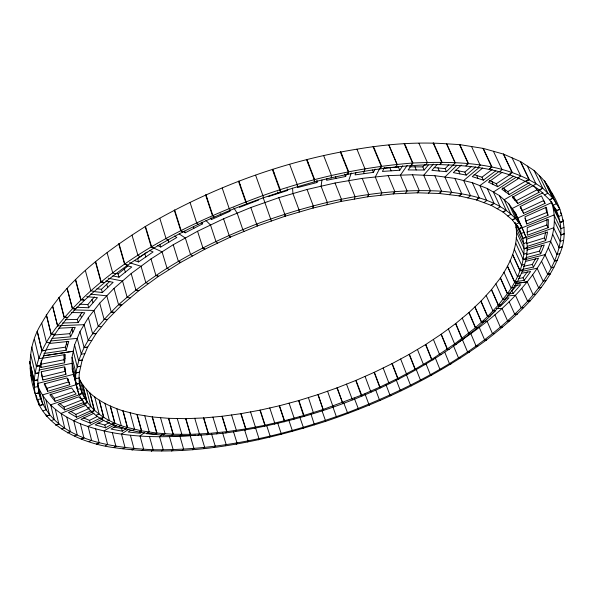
<?xml version="1.0" encoding="UTF-8"?>
<svg xmlns="http://www.w3.org/2000/svg" width="594" height="594" viewBox="0 0 594 594"><rect width="100%" height="100%" fill="white"/><g stroke="black" fill="none" stroke-linecap="round" stroke-linejoin="round"><path stroke-width="0.89" d="M548.158 227.717L548.366 219.349L527.234 227.673L527.324 235.224L548.158 227.717L546.859 225.007L546.992 219.127M42.285 358.279L65.325 354.551L64.635 362.808L40.986 367.448L41.32 360.224M79.351 378.786C87.526 395.968 105.791 405.242 123.084 410.899L136.932 414.449L152.42 416.958L168.726 418.332L185.9 418.651L203.779 417.953L222.223 416.268L240.808 413.691L259.949 410.179L279.536 405.732L298.886 400.519L318.161 394.527L337.244 387.8L355.754 380.472L374.383 372.267L392.218 363.55L409.147 354.403L425.794 344.453L441.297 334.17L455.561 323.626L469.06 312.422L480.873 301.247L491.409 289.709L500.334 278.044C511.152 262.051 519.899 242.307 515.228 222.676M64.635 362.808L63.87 359.756L64.345 353.965M495.879 283.843L502.821 299.413L507.343 293.703C521.525 274.673 531.058 247.587 517.463 225.638M297.408 185.833L297.475 187.593L316.936 182.521L317.129 180.695M79.455 372.327L80.784 366.246L77.242 366.802C69.765 392.018 89.145 416.075 112.125 424.272C148.188 438.327 187.986 437.102 225.824 432.922C308.041 421.599 388.498 392.055 456.496 344.126L454.633 343.956L431.808 359.355L415.258 369.112L397.935 378.356L379.707 387.169L361.211 395.262L323.374 409.385L303.994 415.436L284.541 420.73L264.857 425.282L245.626 428.92L226.967 431.645L208.457 433.486L190.511 434.37L173.047 434.244L156.712 433.063L141.417 430.813L127.547 427.509C102.443 421.406 75.579 401.076 79.455 372.327L75.935 372.891L72.023 357.447L74.569 344.951L79.982 331.63L88.358 317.634L99.71 303.148L114.011 288.38L131.163 273.544L150.987 258.91L173.225 244.728L197.55 231.266L223.559 218.785L250.817 207.521L278.824 197.691L307.061 189.479L335.031 183.004L362.229 178.378L388.186 175.624L412.496 174.747L434.808 175.698L454.833 178.386L472.364 182.7L487.243 188.484L499.406 195.597L508.813 203.853L515.503 213.09L526.054 237.11L527.427 247.594L526.358 258.576L523.01 269.914L517.537 281.474L510.098 293.132L500.846 304.774L489.976 316.32L477.628 327.665L456.496 344.134L454.633 343.956L448.381 328.928M281.007 434.444L281.14 433.434L277.665 422.913M73.3 351.254L43.273 355.858L73.277 351.254L77.242 366.802L80.806 366.238L82.158 360.038L87.578 347.304L96.124 333.516L107.521 319.423L121.584 305.242L138.922 290.57L158.65 276.269L180.754 262.392L204.893 249.198L230.309 237.095L257.692 225.831L285.016 216.238L312.956 208.041L313.253 205.836L307.061 189.479M559.882 253.586C546.547 289.969 516.186 316.765 486.404 340.013C437.763 375.883 382.566 402.108 325.445 421.398C257.536 443.169 185.053 457.929 113.669 447.601C76.492 442.627 26.403 418.904 35.18 373.463L38.825 372.884L37.726 379.908L38.744 392.901L35.261 393.792C27.027 370.552 28.326 344.193 41.714 323.106L46.518 342.619L50.148 342.448M457.892 342.649C483.449 325.475 507.885 305.94 527.197 281.794C544.75 260.246 560.847 230.962 551.648 202.613L517.537 218.161L524.108 232.239L520.916 233.687L517.174 225.653M321.963 180.019L321.079 186.234L327.361 202.524L327.019 204.737L312.956 208.041M42.731 358.167L39.954 365.718L38.84 372.898L35.217 373.47C37.622 355.858 46.807 339.746 57.566 325.861L52.606 306.088L57.603 325.861C109.326 261.427 186.761 223.493 262.89 195.567L263.588 197.654M38.343 391.194C50.334 440.295 111.033 447.653 153.133 449.725C219.52 450.698 285.209 435.409 347.275 412.726C413.402 387.258 478.556 353.423 527.613 301.225C549.509 276.759 571.539 241.283 555.345 208.227M292.099 431.407L292.255 430.39L288.736 419.906M293.978 419.193L294.141 418.117L289.092 403.155M331.133 178.029L331.497 175.646M527.123 248.203L550.512 241.119L556.89 254.499L559.897 253.586C568.792 233.13 562.77 210.291 551.462 192.114M327.019 204.737L341.008 201.448L341.394 199.235L335.031 183.004M326.9 178.549L326.596 180.294L345.678 176.477L346.458 173.938M303.14 428.385L303.319 427.353L299.762 416.906M526.507 241.439L526.96 239.07L547.609 231.979L545.663 240.615L527.197 246.354M77.257 366.802C82.633 341.817 100.787 322.097 118.57 304.715C158.524 268.778 206.831 243.518 256.608 224.064C315.555 202.302 378.415 187.474 441.609 191.209C470.819 194.127 505.234 200.445 522.126 227.272L518.97 228.876L512.318 219.891L503.192 212.125L491.238 205.376L476.351 199.859L459.036 195.879L439.248 193.488L417.53 192.798L393.525 193.859L367.886 196.74L341.008 201.448M545.663 240.615L544.394 237.942L545.745 231.883M43.926 353.475L66.164 350.26L65.385 347.156L67.115 341.238M66.164 350.26L68.785 341.379L49.161 343.503M258.628 439.701L258.991 438.624L255.591 428.022M340.614 201.529L341.394 199.235M351.299 172.958L348.678 180.68L355.115 196.837L354.299 199.131M269.713 437.102L270.099 436.018L266.661 425.46M274.324 424.138L274.725 423.002L269.773 407.952M364.144 171.436L365.02 168.971L356.942 149.168C282.44 161.256 210.424 188.038 145.485 226.403C105.561 251.693 65.288 281.088 41.751 323.099M356.014 172.327L355.064 174.888L373.44 172.371L375.059 169.09M367.886 196.74L368.74 194.453L362.229 178.378M280.732 434.518L281.14 433.434M525.697 257.707L540.711 253.772L539.478 251.143L541.735 245.53M540.711 253.772L544.275 244.973L526.908 250.096M51.893 338.469L70.612 336.798L69.81 333.657L72.884 327.383M70.612 336.798L75.252 327.391L58.702 328.215M379.967 167.998L375.267 176.997L381.845 192.983L380.576 195.322M236.39 444.022L236.984 442.886L233.353 431.237M367.508 196.8L368.74 194.453M247.408 441.891L248.025 440.748L244.624 429.974M254.774 428.267L255.42 427.064L250.549 411.902M395.812 167.114L397.171 164.605L388.884 145.047L397.163 164.62M384.556 167.515L382.395 171.436L399.755 170.226L402.739 165.733M393.525 193.859L394.824 191.528L388.186 175.624M258.353 439.768L258.991 438.624M523.492 266.327L532.298 264.456L535.498 258.806M522.044 269.49L533.501 267.048L538.55 258.19L525.497 261.397M389.872 167.501L391.104 170.827M62.563 323.017L78.104 322.572L77.272 319.386L82.031 312.37M78.104 322.572L84.801 312.748L71.325 312.541M407.157 165.459L400.408 175.185L407.098 190.986L405.42 193.34M214.419 447.371L215.251 446.183L211.434 433.561M393.169 193.889L394.824 191.528M225.319 445.715L226.166 444.527L222.572 432.811M235.454 431.519L236.338 430.271L231.556 414.968M425.594 165.073L427.383 162.57L418.933 143.273M518.696 278.467L523.062 277.769L527.316 271.859M411.36 165.466L408.13 169.943L424.205 170.018L428.319 165.073M517.248 281.452L524.227 280.323L530.628 271.48L521.547 273.262M417.53 192.798L419.23 190.459L412.496 174.747M236.115 444.074L236.984 442.886M414.976 166.691L416.201 169.981M409.474 166.817L422.854 166.907L424.613 164.783M433.316 164.07L423.73 175.23L430.494 190.837L428.445 193.161M79.529 304.195L87.83 304.536L94.372 296.955M76.685 307.284L88.684 307.751L97.446 297.646L86.702 296.681M192.864 449.68L193.926 448.448L190.184 435.677C153.356 438.082 115.266 437.08 80.383 423.782C62.585 416.268 44.409 404.269 37.749 385.268M517.211 284.868L511.954 290.941L513.09 293.466L508.561 293.963M417.196 192.798L419.23 190.459M513.09 293.466L520.708 284.719L514.411 285.632M203.564 448.544L204.648 447.312L200.869 434.608M216.491 433.858L217.627 432.573L212.912 417.114M453.007 165.273L455.175 162.808L446.614 143.8C416.669 141.721 386.486 144.186 356.935 149.183M437.243 164.323L431.883 170.367L446.458 171.681L453.378 164.724M439.545 193.518L441.609 191.209L434.808 175.698M214.152 447.408L215.251 446.183M437.993 167.783L439.204 171.027M434.184 167.605L445.092 168.607L448.856 164.805M181.192 434.912L179.9 436.182L183.613 449.042L182.291 450.311M456.719 165.496L444.899 177.057L451.715 192.456L449.346 194.721M171.859 450.913L173.166 449.651L169.483 436.701M439.248 193.488L441.609 191.209M198.032 435.246L199.413 433.932L194.765 418.302M477.673 167.612L480.167 165.221M96.881 288.751L101.463 289.3L109.831 281.333M461.204 165.132L453.333 172.631L466.238 175.104L475.705 166.936M93.191 291.468L102.346 292.545L113.142 282.306L105.836 280.999M459.303 195.931L461.672 193.681L454.833 178.386M192.597 449.71L193.926 448.448M505.435 298.997L502.806 299.421L498.247 305.197L487.704 316.416L475.556 327.613L454.633 343.956M458.62 170.686L459.823 173.871M455.212 170.203L464.864 172.082L471.183 166.61M490.08 315.444L495.626 310.655M162.37 434.281L159.563 436.642L163.224 449.688L161.657 450.98M478.942 167.701L463.669 180.561L470.515 195.745L467.879 197.921M151.581 451.017L153.133 449.725L149.495 436.59M459.036 195.879L461.672 193.681M180.212 435.647L181.838 434.303L177.25 418.488M499.316 171.941L502.079 169.654M482.699 168.013L472.245 176.618L483.353 180.16L495.812 170.782M476.581 199.926L479.209 197.772L472.364 182.7M171.599 450.928L173.166 449.651M116.327 273.537L118.109 273.916L127.97 265.978M112.808 275.861L119.03 277.183L131.757 266.988L126.515 265.473M476.64 175.26L477.828 178.4M474.064 174.636L481.979 177.175L492.218 169.446M147.847 432.655L146.451 433.709L156.452 434.088M144.498 432.647L140.021 435.944L143.637 449.183L141.832 450.49M498.878 171.614L479.87 185.618L486.709 200.579L483.858 202.643M132.195 449.94L133.992 448.633L130.398 435.283M476.351 199.859L479.209 197.772M163.194 435.008L165.058 433.657L160.514 417.634M517.745 178.081L520.715 175.935L512.08 157.848M141.699 432.217L140.236 433.271L128.148 431.994L131.148 430.004M501.915 172.46L488.439 182.18L497.675 186.687L513.35 176.277M491.238 205.376L494.074 203.334L487.243 188.484M151.329 451.024L153.133 449.725M491.914 181.363L493.087 184.444M144.104 254.158L137.615 258.635L138.573 261.924L153.081 251.945L149.673 250.482M144.654 253.593L147 252.153M489.397 180.353L496.309 183.754L510.469 174.324M129.032 429.106L121.466 434.028L125.037 447.482L122.995 448.789M515.726 177.539L493.384 192.07L500.185 206.809L497.178 208.739M113.892 447.631L115.927 446.317L112.377 432.751M491.045 205.286L494.074 203.334M147.141 433.301L149.235 431.957L144.736 415.711M532.863 185.84L535.974 183.843L527.383 166.082M113.758 426.997L121.577 428.474L123.136 427.48M503.192 212.125L506.185 210.217L499.406 195.597M116.535 425.787L110.989 429.054L122.297 431.155L126.188 428.675M519.23 178.052L501.819 189.159L509.155 194.513L529.276 182.655M131.957 449.925L133.992 448.633M542.597 188.09L539.523 190.05C510.833 169.394 474.183 165.57 439.842 164.62C397.438 164.679 355.353 171.518 314.323 181.898C227.331 206.222 140.236 243.778 75.787 308.791L72.386 308.479L67.174 288.498L72.386 308.479L75.772 308.806C62.014 323.069 49.413 339.33 42.753 358.167L39.056 358.561L34.445 339.315M504.358 188.825L505.509 191.847M157.499 245.463L160.744 247.037L176.819 237.459L174.532 236.033M502.68 187.86L507.803 191.617L526.343 180.673M114.323 424.94L104.084 430.858L107.625 444.542L105.346 445.842M530.435 184.578L504.15 199.762L510.899 214.278L507.781 216.053M96.881 444.037L99.161 442.73L95.634 428.927M503.044 212.021L506.185 210.217M132.224 430.494L134.548 429.165L130.079 412.681M544.653 195.003L547.854 193.176L539.352 175.727L534.221 170.582L520.582 161.59L503.586 154.128L483.293 148.411L459.845 144.632L446.599 143.807L455.16 162.823M97.928 423.084L104.848 425.066L109.511 422.423M512.429 220.018L515.525 218.258L508.813 203.853M113.669 447.601L115.927 446.317M103.853 420.3L95.174 424.851L105.554 427.799L112.563 423.826M513.951 197.46L515.087 200.438M512.644 196.347L516.453 200.609L536.902 189.872M539.092 192.293L533.419 185.439L512.347 197.379L517.79 203.452L539.092 192.293L538.067 190.162M182.952 231.2L185.209 232.803L202.613 223.812L202.071 222.156M102.725 418.859L88.083 426.381L91.602 440.31L89.093 441.587M542.968 192.708L512.191 208.516L518.859 222.809L515.674 224.428L514.916 222.795M81.385 439.122L83.895 437.837L80.383 423.782M512.318 219.891L515.525 218.258M118.622 426.551L121.176 425.252L116.721 408.516M96.674 443.993L99.161 442.73M556.563 210.729L559.838 209.244L552.94 198.173L542.76 188.194L539.523 190.05L549.665 199.851L556.563 210.729L559.756 209.11M83.591 417.931L89.523 420.381L97.646 416.283M94.03 413.231L80.91 419.334L90.229 423.158L100.802 417.834M206.712 198.359L207.091 198.173M521.851 210.016L520.738 207.098M520.53 207.202L522.312 210.536L543.688 200.579L545.04 203.378L523.633 213.335L520.047 206.653L541.416 195.886L545.04 203.378M92.85 411.828L73.693 420.567L77.205 434.749L74.473 435.981M67.634 432.84L70.374 431.593L66.87 417.285M518.896 228.742L522.126 227.272M106.549 421.45L109.311 420.196L104.856 403.207M524.138 233.004L526.054 237.11L522.891 238.543L516.231 224.161M81.192 439.055L83.895 437.837M553.578 208.539L560.335 222.475L563.52 221.042M210.35 218.176L211.598 219.49L230.027 211.264M70.679 411.36L75.839 414.374L89.286 408.36M86.167 405.197L68.436 412.488L76.537 417.203L90.845 410.81M239.664 184.652L240.073 184.489M525.475 221.22L546.68 212.496L545.567 207.143M526.774 223.983L548.01 215.251L546.354 207.254L524.977 216.81L526.774 223.983L526.121 222.602M84.86 403.846L61.16 413.387L64.672 427.829L61.731 429.009M521.97 227.858L554.061 214.939L560.751 228.757L563.944 227.48M55.888 425.17L58.843 423.982L55.324 409.407M560.335 222.475L563.565 221.183L562.726 219.401M522.854 238.394L526.054 237.11M96.183 415.184L99.146 413.996L94.684 396.733M526.752 242.404L523.574 243.674L515.852 227.057M67.464 432.759L70.374 431.593M554.536 221.198L561.152 234.897L564.293 233.642M59.972 403.645L64.011 407.031L82.121 399.896M82.818 400.519L78.675 396.844L57.989 404.299L64.716 409.912L83.709 402.428M239.441 207.373L258.568 200.067M526.923 232.195L546.859 225.007M78.898 394.906L50.72 404.826L54.247 419.535L51.114 420.634M525.772 237.637L553.623 227.836L560.157 241.424L563.275 240.332M46.399 416.097L49.554 414.983L46.013 400.141M561.152 234.897L564.3 233.791M83.346 401.084L84.006 403.682L87.17 402.569L82.663 384.897M524.279 248.7L527.427 247.594L524.279 248.856L516.624 232.195M87.749 407.736L90.882 406.638L86.397 389.1M526.885 253.141L523.774 254.239L516.193 237.852M55.739 425.074L58.843 423.982M552.724 234.333L559.184 247.809L562.251 246.733M273.582 172.743L273.997 172.594M50.839 393.978L54.292 398.344L74.473 391.409M54.997 401.269L76.077 394.022L71.629 387.986L49.822 394.765L54.997 401.269L54.292 398.344M268.243 196.666L287.719 190.422L287.117 188.788M526.833 243.399L544.394 237.942M39.189 389.501L42.768 404.618L39.434 405.628L38.179 400.289M559.184 247.809L562.228 246.889M75.267 380.398L78.824 394.505L82.15 393.495M523.307 259.504L526.358 258.576L523.277 259.667L515.8 243.236M42.887 410.87L46.198 409.86L42.642 394.876L76.804 384.533M81.437 399.138L84.727 398.136L80.197 380.331M524.673 264.3L521.643 265.221L514.218 249.057M84.006 403.682L87.259 402.695L82.759 385.023M49.554 414.983L46.28 415.986L45.864 414.233M548.351 247.772L554.648 261.041L557.603 260.142M44.609 383.36L46.933 388.313L69.045 381.801L69.788 384.764L47.646 391.29L44.171 383.902L66.922 377.94L69.788 384.764M307.789 162.86L308.204 162.741M526.239 254.603L539.478 251.143M80.873 388.535L77.465 389.412L73.656 374.309L38.061 383.345M520.247 275.742L517.337 276.492L510.075 260.543M554.031 267.077L551.15 267.812L544.943 254.64L525.601 259.548M78.824 394.505L82.202 393.636L79.188 381.831M42.768 404.618L39.345 405.502L38.721 402.829M541.602 261.367L547.727 274.443L550.564 273.715M554.648 261.041L557.551 260.298M72.023 357.447L72.238 369L76.077 384.214L79.522 383.338M42.894 379.997L41.29 371.762L64.761 366.773L65.904 374.339L42.894 379.997L42.167 376.967L65.154 371.332L64.352 367.604M341.609 155.19L342.018 155.093M76.077 384.214L79.544 383.486M35.209 393.644L38.744 392.901M532.692 274.985L538.654 287.882L541.334 287.318M30.294 368.599L34.667 387.221L38.246 386.479L37.63 383.895M79.507 377.881L76.002 378.608L72.126 363.283L39.041 370.04M513.78 287.348L511.011 287.927L503.912 272.171M545.871 280.665L543.146 281.229L537.102 268.243L522.037 271.324M547.727 274.443L550.482 273.879M75.935 372.891L79.47 372.156M40.251 364.367L63.87 359.756M63.974 355.68L64.976 358.709M374.391 149.829L374.784 149.762M521.822 288.491L527.613 301.225L530.138 300.824M535.632 294.216L533.078 294.617L527.197 281.794L515.644 283.568L527.205 281.808M538.654 287.882L541.231 287.481M74.569 344.951L78.571 360.603L82.158 360.038M45.835 349.963L65.385 347.156M66.439 342.76L67.464 345.849M36.308 366.119L39.954 365.718L36.286 366.298L31.772 347.015M509.177 301.811L514.805 314.397L517.159 314.144M78.571 360.603L82.098 360.224M84.868 353.727L81.304 354.106L77.242 338.35M495.381 310.588L492.916 310.848L486.167 295.441M523.537 307.618L521.146 307.87L515.436 295.211L507.172 296.027M527.613 301.225L530.004 300.98M79.982 331.63L84.096 347.483L87.674 347.111M50.742 340.971L77.265 338.35M190.184 435.677L195.523 435.142M405.539 146.829L405.917 146.792M505.442 298.129L508.984 297.809L500.259 306.407L498.485 306.497M53.787 335.061L69.81 333.657M383.687 168.08L398.418 167.07L399.755 170.226M71.874 328.979L72.914 332.12M494.951 314.835L500.408 327.294L502.583 327.183M84.096 347.483L87.578 347.304M88.306 340.637L91.825 340.473M481.496 322.134L474.918 306.875L481.489 322.134L483.761 322.03M507.543 320.901L509.749 320.79M514.805 314.397L517.003 314.3M88.358 317.634L92.597 333.672L96.124 333.516M60.959 325.609L84.14 324.695M496.525 308.59L502.012 308.375L507.558 320.901M65.407 319.713L77.272 319.386M80.368 314.493L81.43 317.686M92.597 333.672L95.983 333.717M479.313 327.487L484.615 339.835L486.597 339.857M57.566 325.861L61.152 325.92M101.715 326.626L98.3 326.566L93.978 310.454L73.626 309.905M470.752 333.234L468.673 333.197L462.258 318.057M494.453 333.642L492.448 333.605L487.073 321.206L483.457 321.109M99.71 303.148L104.106 319.349L107.521 319.423M500.408 327.294L502.405 327.339M91.959 299.487L93.043 302.725M104.106 319.349L107.336 319.631M462.414 339.709L467.56 351.96L469.349 352.116M111.278 312.088L114.516 312.385L111.278 312.088L106.801 295.819L90.481 294.127M476.039 345.931L477.836 346.094L476.024 345.938L470.819 333.628M484.615 339.835L486.404 340.013M114.011 288.38L118.57 304.715L121.815 305.034M106.608 284.162L107.722 287.451M444.772 352.227L449.435 363.595L451.017 363.87M118.57 304.715L121.584 305.242M94.015 291.357L90.815 290.77L85.395 270.597M130.197 297.95L127.183 297.401L122.535 281.014L108.242 278.222M441.142 354.655L439.486 354.351L433.39 339.412M460.031 358.1L458.449 357.811L453.378 345.589M467.56 351.96L469.141 352.264M131.163 273.544L135.907 289.998L138.922 290.57M124.243 268.785L125.371 272.104M426.158 364.174L430.36 374.688L431.741 375.074M135.907 289.998L138.654 290.778M115.696 273.893L112.778 273.032L107.083 252.725M148.597 283.561L145.864 282.759L141.023 266.268L129.514 262.719M424.814 364.746L423.374 364.322L417.441 349.45M441.231 369.572L439.857 369.164L435.254 357.818M150.987 258.91L155.925 275.438L158.65 276.269M449.435 363.595L450.801 364.011M134.363 260.536L138.573 261.924M406.445 374.829L410.491 385.187L411.664 385.684M155.925 275.438L158.346 276.47M140.57 256.727L137.994 255.591L132.009 235.179M169.498 269.468L167.1 268.406L162.058 251.856L153.779 248.069M407.662 374.354L406.437 373.812L400.646 358.991M421.554 380.472L420.389 379.952L416.238 369.461M173.225 244.728L178.371 261.308L180.754 262.392M430.36 374.688L431.511 375.208M385.996 384.712L389.931 395.055L390.897 395.656M178.371 261.308L180.42 262.585M168.288 240.184L166.12 238.788L159.816 218.325M192.612 255.917L190.6 254.611L185.343 238.023L179.188 233.925M389.798 383.42L388.795 382.774L383.145 367.983M401.128 390.748L400.185 390.139L396.191 379.781M197.55 231.266L202.91 247.869L204.893 249.198M410.491 385.187L411.419 385.81M201.247 222.55L202.613 223.812M364.991 393.904L368.822 404.247L369.572 404.945M202.91 247.869L204.536 249.376M198.403 224.614L196.688 222.958L190.065 202.502M217.582 243.169L215.993 241.632L210.528 225.044L205.947 220.515M371.347 391.906L370.574 391.164L365.058 376.373M380.093 400.371L379.358 399.658L375.802 390.176M539.352 175.727C545.47 181.37 550.378 188.684 552.94 196.607M223.559 218.785L229.143 235.373L230.687 236.932M389.931 395.055L390.644 395.775M343.54 402.361L347.809 413.506M229.143 235.373L230.309 237.095M230.368 210.335L229.158 208.449L222.208 188.038M243.986 231.467L242.857 229.722L237.177 213.164L233.784 207.826M352.42 399.769L346.495 384.132M358.553 409.288L354.254 398.136M250.817 207.521L256.608 224.064L257.692 225.831M368.822 404.247L369.312 405.056M548.017 186.561L556.392 203.697L553.155 205.353L551.225 201.373M560.521 212.801L561.709 215.206L558.471 216.669L551.648 202.613M544.512 180.873L552.94 198.173L549.665 199.851L552.821 198.054L544.394 180.754M534.058 170.471L542.76 188.194C505.383 161.731 456.89 161.16 412.904 163.008C361.731 167.011 311.197 178.282 262.897 195.575L255.628 175.245M546.68 212.496L548.01 215.251M520.582 161.59L529.195 179.522L526.061 181.541L528.994 179.433L520.381 161.501M503.586 154.128L512.243 172.371L509.258 174.547L511.998 172.312L503.348 154.061M522.312 210.536L523.633 213.335M493.421 151.255L502.064 169.669M524.903 218.34L525.876 220.419M516.453 200.609L517.79 203.452M507.803 191.617L509.155 194.513M483.293 148.411L491.951 166.966L489.181 169.275L491.669 166.929L483.011 148.366M496.309 183.754L497.675 186.687M532.298 264.456L533.501 267.048M471.539 146.51L480.16 165.236M481.979 177.175L483.353 180.16M512.726 254.611L520.077 270.664L523.01 269.914L520.01 270.827L512.667 254.774M523.062 277.769L524.227 280.323M459.845 144.632L468.451 163.499L465.963 165.912L468.139 163.484L459.526 144.617M464.864 172.082L466.238 175.104M507.558 266.201L514.738 282.053L517.537 281.474L514.649 282.217L507.469 266.364M500.445 277.881L507.462 293.54L510.098 293.132L507.343 293.703L500.334 278.044M445.092 168.607L446.458 171.681M433.479 142.976L441.995 162.14L439.842 164.62L441.646 162.147L433.13 142.983M491.55 289.538L498.388 305.034L500.846 304.774L498.247 305.197L491.409 289.709M422.854 166.907L424.205 170.018M481.036 301.084L487.704 316.416L489.976 316.32L487.54 316.58L480.873 301.247M404.529 143.577L412.904 163.008L411.145 165.533L412.533 163.046L404.158 143.614M469.06 312.422L475.556 327.613L477.628 327.665L475.371 327.777L468.874 312.578M455.761 323.47L462.095 338.55L463.959 338.736L461.887 338.706L455.561 323.626M68.689 380.947L67.619 378.4L68.362 381.378M373.426 146.51L381.623 166.194L380.309 168.711L381.229 166.261L373.032 146.57M441.297 334.17L447.468 349.153L449.116 349.465L447.252 349.302L441.082 334.318M372.46 169.981L373.44 172.371M363.305 171.228L364.278 173.626M425.794 344.453L431.808 359.355L433.241 359.793L431.578 359.504L425.564 344.602M515.503 213.09L518.532 220.656M340.696 151.804L348.671 171.711L347.839 174.183L348.255 171.807L340.288 151.893M344.713 174.064L345.678 176.477M409.392 354.269L415.258 369.112L416.461 369.661L415.013 369.245L409.147 354.403M335.521 176.767L336.159 178.378M323.663 155.635L331.497 175.661M392.218 363.55L397.935 378.356L398.916 379.009L397.683 378.482L391.966 363.684M316.312 180.895L316.936 182.521M306.927 159.415L314.642 179.522L314.323 181.898L314.219 179.64L306.511 159.534M374.383 372.267L379.967 387.05L380.717 387.808L379.707 387.169L374.123 372.386M289.672 164.375L297.238 184.571L297.394 186.813M356.029 380.36L361.998 395.998L361.211 395.262L355.754 380.472M272.772 169.245L280.19 189.508L280.413 191.751L272.356 169.387M277.391 191.907L277.985 193.547M278.824 197.691L285.417 216.105M322.067 410.907L325.712 421.302M337.244 387.8L342.857 403.541L336.969 387.897M256.608 224.064L257.299 225.98M327.569 391.208L333.145 406.964M332.647 406.199L336.635 417.456M318.161 394.527L323.426 410.395L317.887 394.624M238.892 181.118L246.755 203.556L245.597 201.663L238.491 181.281M308.397 397.564L313.625 413.454M30.881 375.178L32.44 379.67M310.773 413.469L314.441 424.844M298.886 400.519L303.994 415.436L303.809 416.52L298.611 400.601M220.248 213.729L220.797 215.384M279.536 405.732L284.541 420.73L284.118 421.874L284.259 420.804L279.262 405.799M271.354 221.042L263.075 197.357M205.97 194.795L212.763 215.236L214.026 217.1L212.37 215.429L205.591 194.981M211.048 217.842L211.598 219.49M260.231 410.12L265.139 425.222L264.471 426.418L264.857 425.282L259.949 410.179M193.362 226.663L193.896 228.319M184.682 231.148L185.209 232.803M241.082 413.647L245.901 428.875L245.003 430.115L245.626 428.92L240.808 413.691M174.643 209.994L181.111 230.465L182.863 232.091L180.747 230.665L174.287 210.194M167.991 239.783L168.755 242.263M222.223 416.268L226.967 431.645L225.824 432.922L226.693 431.675L221.948 416.297M159.986 244.565L160.744 247.037M347.275 412.726L347.542 413.61M203.779 417.953L208.457 433.486L207.068 434.801L208.19 433.509L203.519 417.968M145.485 226.403L151.633 246.844L153.839 248.218L151.307 247.059L145.159 226.611M144.825 253.66L145.805 256.95M185.9 418.651L190.511 434.37L188.892 435.699L190.258 434.377L185.647 418.659M119.008 243.666L124.851 264.04L127.443 265.139L124.562 264.256L118.718 243.889M168.726 418.332L173.285 434.251L171.428 435.588L173.047 434.244L168.481 418.325M118.109 273.916L119.03 277.183M152.42 416.958L156.935 433.085L154.848 434.422L156.712 433.063L152.19 416.929M95.612 261.449L101.166 281.697L104.099 282.529L100.921 281.92L95.367 261.664M137.147 414.486L141.632 430.85L139.315 432.165L141.417 430.813L136.932 414.449M101.463 289.3L102.346 292.545M123.084 410.899L127.547 427.509L125.007 428.794L127.354 427.45L122.891 410.84M121.577 428.474L122.297 431.155M72.238 369L75.044 379.514M87.83 304.536L88.684 307.751M110.417 406.17L114.872 423.032L112.125 424.272L114.694 422.958L110.246 406.096M75.594 279.395L80.895 299.487L84.088 300.044L80.687 299.71L75.393 279.618M84.125 324.695L88.32 340.637M99.339 400.282L103.794 417.404L100.861 418.577L103.646 417.315L99.191 400.185M104.848 425.066L105.554 427.799M90.05 393.228L94.528 410.625L91.417 411.716L94.409 410.513L89.932 393.117M59.148 297.215L64.211 317.107L67.619 317.404L64.055 317.322L58.992 297.431M89.523 420.381L90.229 423.158M64.583 367.552L65.34 370.582M65.154 371.332L65.904 374.339M75.839 414.374L76.537 417.203M46.384 314.582L51.24 334.236L54.782 334.281L51.129 334.437L46.273 314.79M64.011 407.031L64.716 409.912M37.281 331.252L41.966 350.638L45.59 350.453L41.899 350.831L37.214 331.445M46.933 388.313L47.646 391.29M40.615 365.904L40.986 367.448M30.702 354.521L35.217 373.47M37.808 386.263L40.778 398.826L37.318 399.717L36.316 395.352M29.7 361.694L34.125 380.487L37.726 379.908L34.133 380.65L29.715 361.865M30.316 368.592L34.69 387.221M41.201 372.007L42.167 376.967M303.319 427.353L303.408 428.296M284.816 214.159L285.016 216.238M292.53 188.142L292.961 193.577L299.057 209.986L299.205 212.08M313.253 205.836L313.357 207.937M325.401 420.441L325.445 421.398"/></g></svg>
